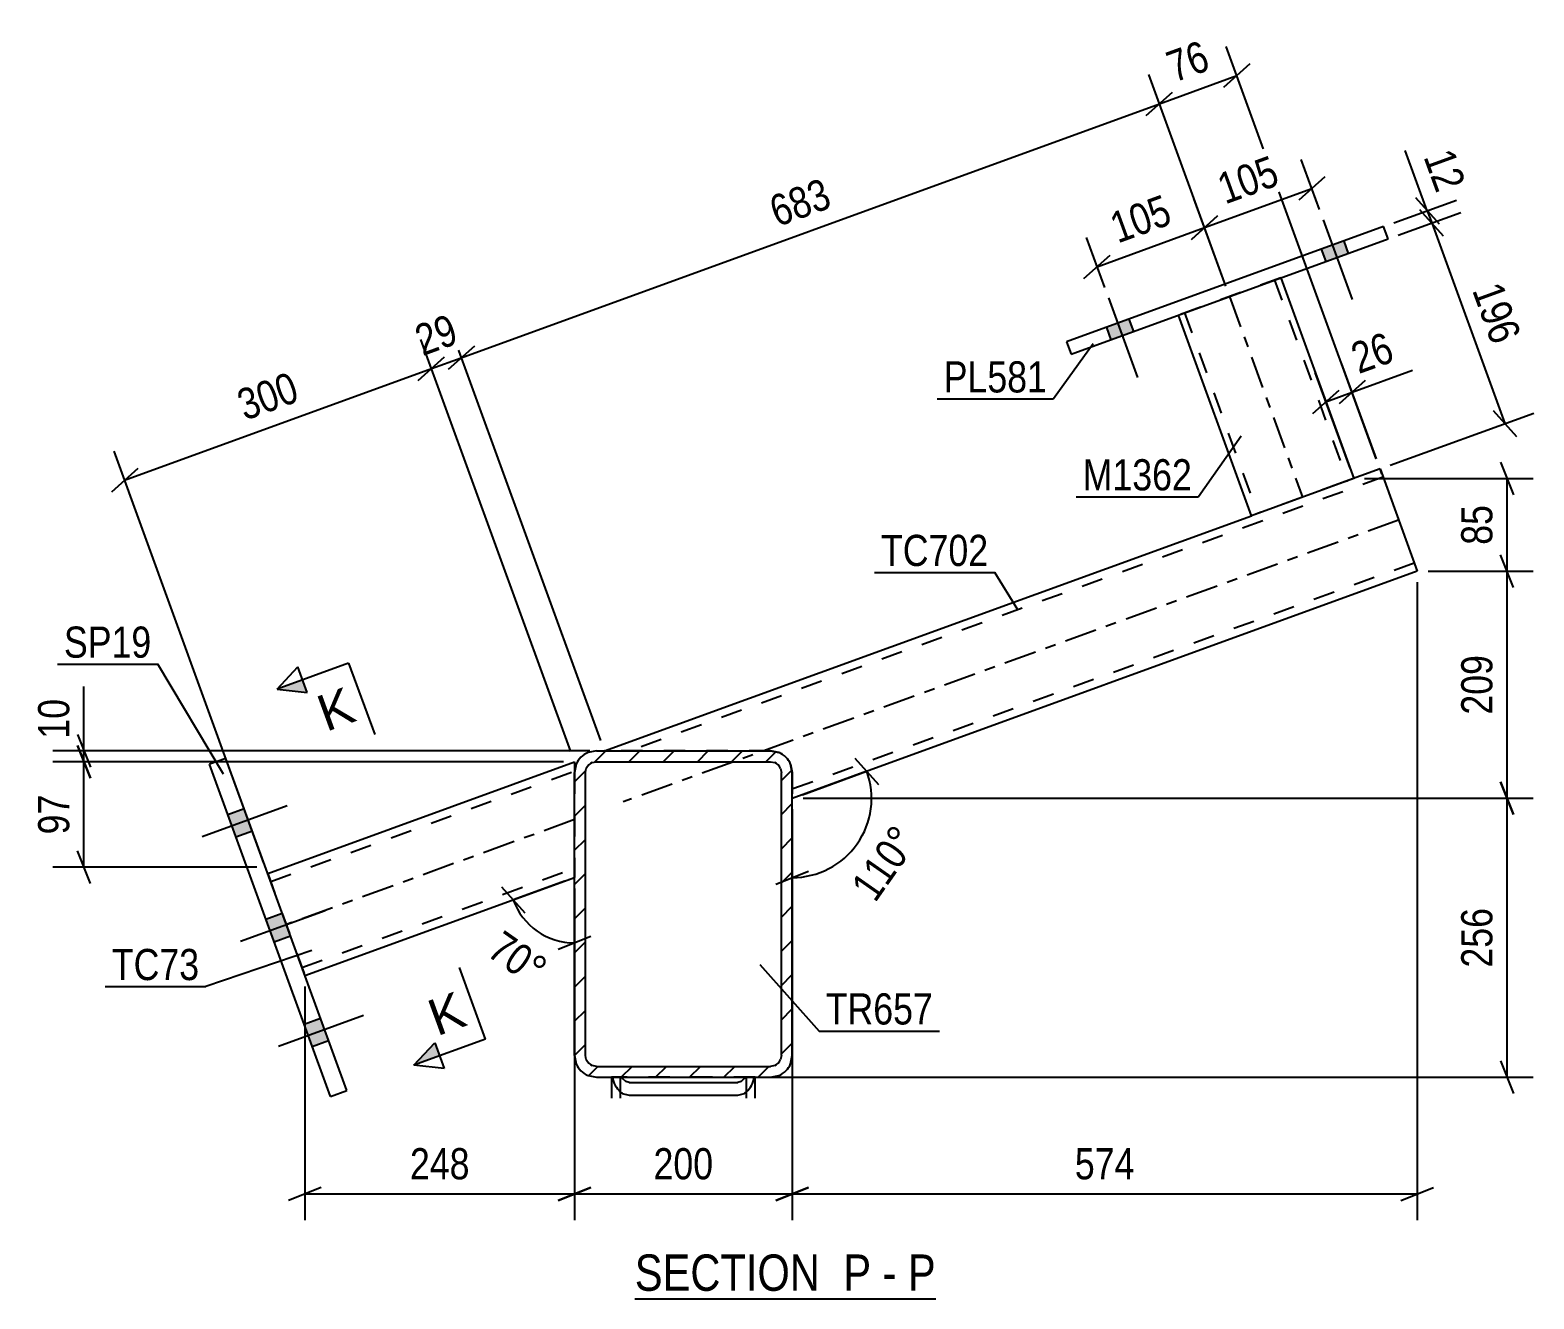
# Model space of a CAD drawing. Header units: millimetres. Extents: x -174 to 1015, y -641 to 200.
# Drawn here: x 285.1 to 423.3, y -438.6 to -322 of the extents above; entities that cross this region are included whole.
import ezdxf

# ---------------------------------------------------------------- set-up
doc = ezdxf.new("R2010")
doc.units = ezdxf.units.MM
doc.linetypes.add('DXK_LINE_DOT2', pattern=[3.9198, 1.9599, -1.9599])
doc.linetypes.add('DXK_LINE_DOT3', pattern=[5.9187, 2.979, -0.9799, 0.9799, -0.9799])
doc.styles.add('Arial', font='ARIAL.TTF', dxfattribs={"height": 0.2})
doc.styles.add('Arial Narrow', font='ARIALN.TTF', dxfattribs={"height": 0.2})

# ---------------------------------------------------------------- blocks, each defined once
blk = doc.blocks.new('Unknown-814735029-18 - 4948')
at = {"color": 6, "linetype": 'Continuous'}
blk.add_line((340.71, -438.65), (368.36, -438.65), dxfattribs=at)
at = {"color": 0, "linetype": 'Continuous'}
for points in [[(358.82, -437.9), (358.82, -434.4), (340.71, -434.4), (340.71, -437.9)], [(362.43, -437.9), (362.43, -434.4), (359.87, -434.4), (359.87, -437.9)], [(364.75, -437.9), (364.75, -434.4), (363.48, -434.4), (363.48, -437.9)], [(368.36, -437.9), (368.36, -434.4), (365.8, -434.4), (365.8, -437.9)]]:
    blk.add_wipeout(points, dxfattribs=at)
at = {"color": 7, "linetype": 'Continuous', "style": 'Arial Narrow'}
for s, p in [('SECTION ', (340.71, -437.9)), ('P', (359.87, -437.9)), ('P', (365.8, -437.9)), ('-', (363.48, -437.9))]:
    blk.add_text(s, height=3.34, dxfattribs=at).set_placement(p)
blk = doc.blocks.new('Bolt-814735029-5025 - 4948')
at = {"linetype": 'Continuous'}
for points in [[(405.85, -341.42), (403.78, -342.17), (404.19, -343.3), (406.26, -342.55)], [(386.11, -348.6), (384.05, -349.35), (384.46, -350.48), (386.52, -349.73)]]:
    blk.add_hatch(color=1, dxfattribs=at).paths.add_polyline_path(points)
at = {"color": 1, "linetype": 'Continuous'}
for p, q in [((403.96, -339.45), (406.62, -346.78)), ((403.78, -342.17), (404.19, -343.3)), ((405.85, -341.42), (406.26, -342.55)), ((384.22, -346.63), (386.89, -353.96)), ((384.05, -349.35), (384.46, -350.48)), ((386.11, -348.6), (386.52, -349.73))]:
    blk.add_line(p, q, dxfattribs=at)
blk = doc.blocks.new('Part-814735029-5098 - 4948')
at = {"color": 2, "linetype": 'Continuous'}
for p, q in [((303.14, -388.96), (301.63, -389.51)), ((312.75, -420.05), (301.63, -389.51)), ((314.25, -419.5), (303.14, -388.96)), ((312.75, -420.05), (314.25, -419.5))]:
    blk.add_line(p, q, dxfattribs=at)
blk = doc.blocks.new('Bolt-814735029-5026 - 4948')
at = {"linetype": 'Continuous'}
for points in [[(303.31, -394.11), (304.06, -396.18), (305.57, -395.63), (304.81, -393.56)], [(303.31, -394.11), (304.06, -396.18), (305.57, -395.63), (304.81, -393.56)], [(303.31, -394.11), (304.06, -396.18), (305.57, -395.63), (304.81, -393.56)], [(306.82, -403.74), (307.57, -405.81), (309.07, -405.26), (308.32, -403.2)], [(306.82, -403.74), (307.57, -405.81), (309.07, -405.26), (308.32, -403.2)], [(310.32, -413.38), (311.07, -415.44), (312.58, -414.9), (311.82, -412.83)], [(310.32, -413.38), (311.07, -415.44), (312.58, -414.9), (311.82, -412.83)], [(310.32, -413.38), (311.07, -415.44), (312.58, -414.9), (311.82, -412.83)]]:
    blk.add_hatch(color=1, dxfattribs=at).paths.add_polyline_path(points)
at = {"color": 1, "linetype": 'Continuous'}
for p, q in [((300.96, -396.14), (308.76, -393.3)), ((300.96, -396.14), (308.76, -393.3)), ((300.96, -396.14), (308.76, -393.3)), ((303.31, -394.11), (304.81, -393.56)), ((303.31, -394.11), (304.81, -393.56)), ((303.31, -394.11), (304.81, -393.56)), ((304.06, -396.18), (305.57, -395.63)), ((304.06, -396.18), (305.57, -395.63)), ((304.06, -396.18), (305.57, -395.63)), ((304.47, -405.77), (312.27, -402.93)), ((304.47, -405.77), (312.27, -402.93)), ((306.82, -403.74), (308.32, -403.2)), ((306.82, -403.74), (308.32, -403.2)), ((307.57, -405.81), (309.07, -405.26)), ((307.57, -405.81), (309.07, -405.26)), ((307.97, -415.4), (315.77, -412.56)), ((307.97, -415.4), (315.77, -412.56)), ((307.97, -415.4), (315.77, -412.56)), ((310.32, -413.38), (311.82, -412.83)), ((310.32, -413.38), (311.82, -412.83)), ((310.32, -413.38), (311.82, -412.83)), ((311.07, -415.44), (312.58, -414.9)), ((311.07, -415.44), (312.58, -414.9)), ((311.07, -415.44), (312.58, -414.9))]:
    blk.add_line(p, q, dxfattribs=at)
blk = doc.blocks.new('Part-814735029-5045 - 4948')
at = {"linetype": 'Continuous'}
h = blk.add_hatch(dxfattribs=at)
h.set_pattern_fill('', scale=0.7, style=0, pattern_type=0)
h.set_pattern_definition([(45, (335.1758, -416.2718), (-1.57154, 1.57154), [])])
h.paths.add_polyline_path([(335.18, -390.27), (335.18, -416.27), (335.33, -417.04), (335.76, -417.69), (336.41, -418.12), (337.18, -418.27), (353.18, -418.27), (353.94, -418.12), (354.59, -417.69), (355.02, -417.04), (355.18, -416.27), (355.18, -390.27), (355.02, -389.51), (354.59, -388.86), (353.94, -388.42), (353.18, -388.27), (337.18, -388.27), (336.41, -388.42), (335.76, -388.86), (335.33, -389.51)])
h.paths.add_polyline_path([(336.47, -389.56), (336.79, -389.35), (337.18, -389.27), (353.18, -389.27), (353.56, -389.35), (353.88, -389.56), (354.1, -389.89), (354.18, -390.27), (354.18, -416.27), (354.1, -416.65), (353.88, -416.98), (353.56, -417.2), (353.18, -417.27), (337.18, -417.27), (336.79, -417.2), (336.47, -416.98), (336.25, -416.65), (336.18, -416.27), (336.18, -390.27), (336.25, -389.89)])
at = {"color": 2, "linetype": 'Continuous'}
for p, q in [((335.33, -389.51), (335.18, -390.27)), ((337.18, -388.27), (336.41, -388.42)), ((336.79, -389.35), (337.18, -389.27)), ((337.18, -388.27), (353.18, -388.27)), ((337.18, -389.27), (353.18, -389.27)), ((353.94, -388.42), (353.18, -388.27)), ((353.18, -389.27), (353.56, -389.35)), ((355.18, -390.27), (355.02, -389.51)), ((335.18, -416.27), (335.18, -390.27)), ((336.18, -390.27), (336.25, -389.89)), ((336.18, -416.27), (336.18, -390.27)), ((354.1, -389.89), (354.18, -390.27)), ((354.18, -416.27), (354.18, -390.27)), ((355.18, -416.27), (355.18, -390.27)), ((335.18, -416.27), (335.33, -417.04)), ((336.25, -416.65), (336.18, -416.27)), ((337.18, -417.27), (336.79, -417.2)), ((353.56, -417.2), (353.18, -417.27)), ((354.18, -416.27), (354.1, -416.65)), ((355.02, -417.04), (355.18, -416.27)), ((336.41, -418.12), (337.18, -418.27)), ((337.18, -417.27), (353.18, -417.27)), ((337.18, -418.27), (353.18, -418.27)), ((353.18, -418.27), (353.94, -418.12))]:
    blk.add_line(p, q, dxfattribs=at)
for centre, radius, start, end in [((337.18, -390.27), 2, 112.5, 157.5), ((337.18, -390.27), 1, 112.5, 157.5), ((353.18, -390.27), 1, 22.5, 67.5), ((353.18, -390.27), 2, 22.5, 67.5), ((337.18, -416.27), 2, 202.5, 247.5), ((337.18, -416.27), 1, 202.5, 247.5), ((353.18, -416.27), 1, 292.5, 337.5), ((353.18, -416.27), 2, 292.5, 337.5)]:
    blk.add_arc(centre, radius, start, end, dxfattribs=at)
blk = doc.blocks.new('Part-814735029-5125 - 4948')
at = {"color": 2, "linetype": 'Continuous'}
for p, q in [((338.58, -418.27), (338.58, -420.19)), ((338.67, -418.27), (338.7, -418.48)), ((339.61, -418.41), (339.55, -418.27)), ((339.87, -418.67), (339.61, -418.41)), ((350.74, -418.41), (350.48, -418.67)), ((350.81, -418.27), (350.74, -418.41)), ((351.65, -418.48), (351.68, -418.27)), ((351.78, -420.19), (351.78, -418.27)), ((339.56, -419.75), (340.18, -419.92)), ((340.18, -418.76), (339.87, -418.67)), ((340.18, -418.76), (350.18, -418.76)), ((340.18, -419.92), (350.18, -419.92)), ((350.48, -418.67), (350.18, -418.76)), ((350.18, -419.92), (350.79, -419.75))]:
    blk.add_line(p, q, dxfattribs=at)
at = {"color": 7, "linetype": 'DXK_LINE_DOT2'}
for p, q in [((351.78, -418.27), (338.58, -418.27)), ((339.38, -420.19), (339.38, -418.27)), ((350.98, -420.19), (350.98, -418.27))]:
    blk.add_line(p, q, dxfattribs=at)
at = {"color": 2, "linetype": 'Continuous'}
for centre, start, end in [((340.77, -417.99), 193.2949, 235.5336), ((349.58, -417.99), 304.4664, 346.7051)]:
    blk.add_arc(centre, 2.13, start, end, dxfattribs=at)
blk = doc.blocks.new('Part-814735029-5080 - 4948')
at = {"color": 2, "linetype": 'Continuous'}
for p, q in [((306.98, -399.53), (335.18, -389.27)), ((335.18, -389.27), (335.18, -390.27)), ((310.4, -408.93), (335.18, -399.91))]:
    blk.add_line(p, q, dxfattribs=at)
at = {"color": 7, "linetype": 'DXK_LINE_DOT2'}
for p, q in [((307.26, -400.28), (335.18, -390.12)), ((335.18, -390.27), (335.18, -399.91)), ((310.13, -408.18), (335.18, -399.06)), ((306.98, -399.53), (310.4, -408.93))]:
    blk.add_line(p, q, dxfattribs=at)
at = {"color": 7, "linetype": 'DXK_LINE_DOT3'}
blk.add_line((335.18, -394.59), (308.69, -404.23), dxfattribs=at)
blk = doc.blocks.new('Part-814735029-5103 - 4948')
at = {"color": 7, "linetype": 'DXK_LINE_DOT2'}
for p, q in [((409.45, -363.11), (340.26, -388.27)), ((409.34, -362.8), (409.18, -362.36)), ((405.64, -363.65), (397.37, -366.66)), ((412.32, -371.01), (355.18, -391.79)), ((338.28, -388.27), (337.92, -388.27)), ((353.18, -388.27), (338.28, -388.27)), ((353.18, -388.27), (353.94, -388.42)), ((353.94, -388.42), (353.18, -388.27)), ((353.18, -388.27), (353.94, -388.42)), ((353.94, -388.42), (353.18, -388.27)), ((355.02, -389.51), (355.18, -390.27)), ((355.18, -390.27), (355.02, -389.51)), ((355.02, -389.51), (355.18, -390.27)), ((355.18, -390.27), (355.02, -389.51)), ((355.18, -390.27), (355.18, -392.64))]:
    blk.add_line(p, q, dxfattribs=at)
at = {"color": 2, "linetype": 'Continuous'}
for p, q in [((409.18, -362.36), (405.64, -363.65)), ((409.18, -362.36), (412.59, -371.76)), ((337.92, -388.27), (397.37, -366.66)), ((412.59, -371.76), (355.18, -392.64))]:
    blk.add_line(p, q, dxfattribs=at)
at = {"color": 7, "linetype": 'DXK_LINE_DOT3'}
blk.add_line((410.89, -367.06), (339.63, -392.97), dxfattribs=at)
at = {"color": 7, "linetype": 'DXK_LINE_DOT2'}
blk.add_arc((353.18, -390.27), 2, 22.5, 67.5, dxfattribs=at)
blk.add_arc((353.18, -390.27), 2, 22.5, 67.5, dxfattribs=at)
blk.add_arc((353.18, -390.27), 2, 22.5, 67.5, dxfattribs=at)
blk.add_arc((353.18, -390.27), 2, 22.5, 67.5, dxfattribs=at)
blk = doc.blocks.new('Part-814735029-5159 - 4948')
at = {"color": 2, "linetype": 'Continuous'}
for p, q in [((409.51, -340.09), (380.38, -350.69)), ((380.79, -351.82), (409.92, -341.21)), ((409.92, -341.21), (409.51, -340.09)), ((380.38, -350.69), (380.79, -351.82))]:
    blk.add_line(p, q, dxfattribs=at)
blk = doc.blocks.new('Bolt-814735029-5168 - 4948')
at = {"linetype": 'Continuous'}
for points in [[(405.85, -341.42), (403.78, -342.17), (404.19, -343.3), (406.26, -342.55)], [(386.11, -348.6), (384.05, -349.35), (384.46, -350.48), (386.52, -349.73)]]:
    blk.add_hatch(color=1, dxfattribs=at).paths.add_polyline_path(points)
at = {"color": 1, "linetype": 'Continuous'}
for p, q in [((403.96, -339.45), (406.62, -346.78)), ((403.78, -342.17), (404.19, -343.3)), ((405.85, -341.42), (406.26, -342.55)), ((384.22, -346.63), (386.89, -353.96)), ((384.05, -349.35), (384.46, -350.48)), ((386.11, -348.6), (386.52, -349.73))]:
    blk.add_line(p, q, dxfattribs=at)
blk = doc.blocks.new('Part-814735029-9253 - 4948')
at = {"color": 7, "linetype": 'DXK_LINE_DOT2'}
for p, q in [((400.05, -344.8), (390.65, -348.22)), ((399.49, -345), (406.2, -363.44)), ((400.05, -344.8), (400.05, -344.8)), ((400.05, -344.8), (400.05, -344.8)), ((391.22, -348.01), (397.93, -366.45)), ((390.65, -348.22), (390.66, -348.22)), ((390.66, -348.22), (390.65, -348.22)), ((406.07, -363.49), (406.16, -363.46)), ((406.16, -363.46), (406.07, -363.49)), ((406.2, -363.44), (406.16, -363.46)), ((406.16, -363.46), (406.2, -363.44))]:
    blk.add_line(p, q, dxfattribs=at)
at = {"color": 2, "linetype": 'Continuous'}
for p, q in [((400.05, -344.8), (406.76, -363.24)), ((397.37, -366.66), (390.66, -348.22)), ((406.76, -363.24), (397.37, -366.66))]:
    blk.add_line(p, q, dxfattribs=at)
at = {"color": 7, "linetype": 'DXK_LINE_DOT3'}
blk.add_line((395.35, -346.51), (402.06, -364.95), dxfattribs=at)
blk = doc.blocks.new('StraightDimension-814735029-26246 - 4948')
at = {"color": 7, "linetype": 'Continuous'}
for p, q in [((408.83, -361.42), (395.04, -323.53)), ((397.22, -325.13), (394.81, -327.29)), ((395.01, -345.57), (387.93, -326.12)), ((388.91, -328.8), (396.02, -326.21)), ((387.7, -329.88), (390.11, -327.72))]:
    blk.add_line(p, q, dxfattribs=at)
at = {"color": 0}
blk.add_wipeout([(394.49, -325.97), (393.05, -322.02), (388.49, -323.68), (389.93, -327.63)], dxfattribs=at)
at = {"color": 3, "style": 'Arial Narrow'}
blk.add_text('76', height=2.863, rotation=20.002, dxfattribs=at).set_placement((390.28, -326.86))
blk = doc.blocks.new('StraightDimension-814735029-5192 - 4948')
at = {"color": 7, "linetype": 'Continuous'}
for p, q in [((289.5, -387.77), (290.7, -390.77)), ((334.17, -389.27), (287.25, -389.27)), ((290.1, -398.97), (290.1, -389.27)), ((290.7, -400.47), (289.5, -397.47)), ((305.99, -398.97), (287.25, -398.97))]:
    blk.add_line(p, q, dxfattribs=at)
at = {"color": 0}
blk.add_wipeout([(289.35, -391.69), (285.15, -391.69), (285.15, -396.55), (289.35, -396.55)], dxfattribs=at)
at = {"color": 3, "style": 'Arial Narrow'}
blk.add_text('97', height=2.863, rotation=90.0002, dxfattribs=at).set_placement((288.75, -395.95))
blk = doc.blocks.new('StraightDimension-814735029-26829 - 4948')
at = {"color": 7, "linetype": 'Continuous'}
for p, q in [((335.18, -400.91), (335.18, -431.4)), ((310.4, -409.92), (310.4, -431.4)), ((311.9, -428.4), (308.9, -429.6)), ((310.4, -429), (335.18, -429)), ((333.68, -429.6), (336.68, -428.4))]:
    blk.add_line(p, q, dxfattribs=at)
at = {"color": 0}
blk.add_wipeout([(326.13, -428.25), (326.13, -424.05), (319.45, -424.05), (319.45, -428.25)], dxfattribs=at)
at = {"color": 3, "style": 'Arial Narrow'}
blk.add_text('248', height=2.863, dxfattribs=at).set_placement((320.05, -427.65))
blk = doc.blocks.new('StraightDimension-814735029-26415 - 4948')
at = {"color": 7, "linetype": 'Continuous'}
for p, q in [((410.86, -340.87), (416.61, -338.78)), ((415.01, -340.96), (412.85, -338.55)), ((413.93, -339.75), (420.64, -358.19)), ((410.12, -362.02), (423.32, -357.22)), ((419.56, -356.99), (421.72, -359.39))]:
    blk.add_line(p, q, dxfattribs=at)
at = {"color": 0}
blk.add_wipeout([(419.13, -351.86), (423.08, -350.42), (420.79, -344.14), (416.85, -345.57)], dxfattribs=at)
at = {"color": 3, "style": 'Arial Narrow'}
blk.add_text('196', height=2.863, rotation=-69.9983, dxfattribs=at).set_placement((417.62, -345.93))
blk = doc.blocks.new('AngleDimension-814735029-5197 - 4948')
at = {"color": 7, "linetype": 'Continuous'}
for p, q in [((360.94, -388.94), (363.1, -391.35)), ((362.02, -390.15), (355.18, -392.64)), ((356.12, -392.3), (362.02, -390.15)), ((355.18, -399.92), (355.18, -392.64)), ((353.68, -400.52), (356.68, -399.32))]:
    blk.add_line(p, q, dxfattribs=at)
blk.add_arc((355.18, -392.64), 7.28, 270, 19.9824, dxfattribs=at)
at = {"color": 0}
blk.add_wipeout([(367.7, -396.35), (364.26, -393.94), (359.5, -400.73), (362.94, -403.14)], dxfattribs=at)
at = {"color": 3, "style": 'Arial Narrow'}
blk.add_text('110°', height=2.863, rotation=54.9925, dxfattribs=at).set_placement((362.79, -402.3))
blk = doc.blocks.new('StraightDimension-814735029-25792 - 4948')
at = {"color": 7, "linetype": 'Continuous'}
for p, q in [((420.25, -361.74), (421.45, -364.74)), ((407.76, -363.24), (423.25, -363.24)), ((420.85, -371.76), (420.85, -363.24)), ((421.45, -373.26), (420.25, -370.26)), ((413.59, -371.76), (423.25, -371.76))]:
    blk.add_line(p, q, dxfattribs=at)
at = {"color": 0}
blk.add_wipeout([(420.1, -365.07), (415.9, -365.07), (415.9, -369.93), (420.1, -369.93)], dxfattribs=at)
at = {"color": 3, "style": 'Arial Narrow'}
blk.add_text('85', height=2.863, rotation=90.0002, dxfattribs=at).set_placement((419.5, -369.33))
blk = doc.blocks.new('StraightDimension-814735029-5185 - 4948')
at = {"color": 7, "linetype": 'Continuous'}
for p, q in [((290.1, -388.27), (290.1, -382.37)), ((290.1, -388.27), (290.1, -382.37)), ((289.5, -386.77), (290.7, -389.77)), ((290.7, -390.77), (289.5, -387.77)), ((336.58, -388.27), (287.25, -388.27)), ((334.17, -389.27), (287.25, -389.27)), ((290.1, -389.27), (290.1, -388.27))]:
    blk.add_line(p, q, dxfattribs=at)
at = {"color": 0}
blk.add_wipeout([(289.35, -382.89), (285.15, -382.89), (285.15, -387.75), (289.35, -387.75)], dxfattribs=at)
at = {"color": 3, "style": 'Arial Narrow'}
blk.add_text('10', height=2.863, rotation=90.0002, dxfattribs=at).set_placement((288.75, -387.15))
blk = doc.blocks.new('AngleDimension-814735029-5226 - 4948')
at = {"color": 7, "linetype": 'Continuous'}
for p, q in [((329.53, -401.97), (335.18, -399.91)), ((334.24, -400.25), (329.53, -401.97)), ((335.18, -405.92), (335.18, -399.91)), ((328.45, -400.76), (330.61, -403.17)), ((336.68, -405.32), (333.68, -406.52))]:
    blk.add_line(p, q, dxfattribs=at)
blk.add_arc((335.18, -399.91), 6.01, 200, 270, dxfattribs=at)
at = {"color": 0}
blk.add_wipeout([(331.45, -410.87), (333.86, -407.43), (328.57, -403.72), (326.16, -407.16)], dxfattribs=at)
at = {"color": 3, "style": 'Arial Narrow'}
blk.add_text('70°', height=2.863, rotation=-35.002, dxfattribs=at).set_placement((326.99, -407.01))
blk = doc.blocks.new('StraightDimension-814735029-26416 - 4948')
at = {"color": 7, "linetype": 'Continuous'}
for p, q in [((410.45, -339.74), (416.2, -337.65)), ((412.44, -337.42), (414.6, -339.83)), ((410.86, -340.87), (416.61, -338.78)), ((415.01, -340.96), (412.85, -338.55)), ((413.52, -338.63), (413.93, -339.75))]:
    blk.add_line(p, q, dxfattribs=at)
at = {"color": 0}
blk.add_wipeout([(414.04, -337.88), (417.99, -336.44), (416.33, -331.88), (412.38, -333.31)], dxfattribs=at)
at = {"color": 7, "linetype": 'Continuous'}
blk.add_line((413.52, -338.63), (411.5, -333.08), dxfattribs=at)
blk.add_line((413.52, -338.63), (411.5, -333.08), dxfattribs=at)
at = {"color": 3, "style": 'Arial Narrow'}
blk.add_text('12', height=2.863, rotation=-69.9983, dxfattribs=at).set_placement((413.15, -333.67))
blk = doc.blocks.new('StraightDimension-814735029-25793 - 4948')
at = {"color": 7, "linetype": 'Continuous'}
for p, q in [((421.45, -373.26), (420.25, -370.26)), ((413.59, -371.76), (423.25, -371.76)), ((420.85, -392.63), (420.85, -371.76)), ((420.25, -391.13), (421.45, -394.13)), ((356.18, -392.63), (423.25, -392.63))]:
    blk.add_line(p, q, dxfattribs=at)
at = {"color": 0}
blk.add_wipeout([(420.1, -378.85), (415.9, -378.85), (415.9, -385.54), (420.1, -385.54)], dxfattribs=at)
at = {"color": 3, "style": 'Arial Narrow'}
blk.add_text('209', height=2.863, rotation=90.0002, dxfattribs=at).set_placement((419.5, -384.94))
blk = doc.blocks.new('StraightDimension-814735029-25794 - 4948')
at = {"color": 7, "linetype": 'Continuous'}
for p, q in [((421.45, -394.13), (420.25, -391.13)), ((356.18, -392.63), (423.25, -392.63)), ((420.85, -418.27), (420.85, -392.63)), ((420.25, -416.77), (421.45, -419.77)), ((351.16, -418.27), (423.25, -418.27))]:
    blk.add_line(p, q, dxfattribs=at)
at = {"color": 0}
blk.add_wipeout([(420.1, -402.11), (415.9, -402.11), (415.9, -408.79), (420.1, -408.79)], dxfattribs=at)
at = {"color": 3, "style": 'Arial Narrow'}
blk.add_text('256', height=2.863, rotation=90.0002, dxfattribs=at).set_placement((419.5, -408.19))
blk = doc.blocks.new('StraightDimension-814735029-25942 - 4948')
at = {"color": 7, "linetype": 'Continuous'}
for p, q in [((403.62, -338.51), (401.94, -333.92)), ((404.12, -335.52), (401.71, -337.67)), ((393.05, -340.18), (402.92, -336.59)), ((395.01, -345.57), (392.08, -337.51)), ((391.85, -341.26), (394.26, -339.11))]:
    blk.add_line(p, q, dxfattribs=at)
at = {"color": 0}
blk.add_wipeout([(400.87, -336.54), (399.43, -332.59), (393.15, -334.88), (394.59, -338.83)], dxfattribs=at)
at = {"color": 3, "style": 'Arial Narrow'}
blk.add_text('105', height=2.863, rotation=20.002, dxfattribs=at).set_placement((394.95, -338.06))
blk = doc.blocks.new('StraightDimension-814735029-25943 - 4948')
at = {"color": 7, "linetype": 'Continuous'}
for p, q in [((395.01, -345.57), (392.08, -337.51)), ((394.26, -339.11), (391.85, -341.26)), ((383.88, -345.69), (382.21, -341.1)), ((383.19, -343.78), (393.05, -340.18)), ((381.98, -344.85), (384.39, -342.7))]:
    blk.add_line(p, q, dxfattribs=at)
at = {"color": 0}
blk.add_wipeout([(391, -340.13), (389.57, -336.19), (383.28, -338.47), (384.72, -342.42)], dxfattribs=at)
at = {"color": 3, "style": 'Arial Narrow'}
blk.add_text('105', height=2.863, rotation=20.002, dxfattribs=at).set_placement((385.08, -341.65))
blk = doc.blocks.new('StraightDimension-814735029-26247 - 4948')
at = {"color": 7, "linetype": 'Continuous'}
for p, q in [((395.01, -345.57), (387.93, -326.12)), ((324.77, -352.14), (388.91, -328.8)), ((387.7, -329.88), (390.11, -327.72)), ((337.58, -387.33), (323.8, -349.46)), ((325.98, -351.07), (323.57, -353.22))]:
    blk.add_line(p, q, dxfattribs=at)
at = {"color": 0}
blk.add_wipeout([(359.72, -338.62), (358.29, -334.68), (352.01, -336.96), (353.44, -340.91)], dxfattribs=at)
at = {"color": 3, "style": 'Arial Narrow'}
blk.add_text('683', height=2.863, rotation=20.002, dxfattribs=at).set_placement((353.8, -340.14))
blk = doc.blocks.new('StraightDimension-814735029-26248 - 4948')
at = {"color": 7, "linetype": 'Continuous'}
for p, q in [((337.58, -387.33), (323.8, -349.46)), ((334.83, -388.33), (321.05, -350.47)), ((320.82, -354.22), (323.23, -352.07)), ((322.02, -353.14), (324.77, -352.14)), ((325.98, -351.07), (323.57, -353.22))]:
    blk.add_line(p, q, dxfattribs=at)
at = {"color": 0}
blk.add_wipeout([(325.42, -351.11), (323.99, -347.16), (319.42, -348.82), (320.86, -352.77)], dxfattribs=at)
at = {"color": 3, "style": 'Arial Narrow'}
blk.add_text('29', height=2.863, rotation=20.002, dxfattribs=at).set_placement((321.22, -352))
blk = doc.blocks.new('StraightDimension-814735029-26249 - 4948')
at = {"color": 7, "linetype": 'Continuous'}
for p, q in [((334.83, -388.33), (321.05, -350.47)), ((320.82, -354.22), (323.23, -352.07)), ((293.83, -363.4), (322.02, -353.14)), ((306.64, -398.59), (292.86, -360.72)), ((295.04, -362.33), (292.63, -364.48))]:
    blk.add_line(p, q, dxfattribs=at)
at = {"color": 0}
blk.add_wipeout([(310.81, -356.43), (309.38, -352.48), (303.09, -354.76), (304.53, -358.71)], dxfattribs=at)
at = {"color": 3, "style": 'Arial Narrow'}
blk.add_text('300', height=2.863, rotation=20.002, dxfattribs=at).set_placement((304.89, -357.94))
blk = doc.blocks.new('StraightDimension-814735029-26390 - 4948')
at = {"color": 7, "linetype": 'Continuous'}
for p, q in [((406.42, -362.3), (403.23, -353.5)), ((408.84, -361.42), (405.65, -352.63)), ((407.82, -354.23), (405.41, -356.38)), ((403, -357.26), (405.41, -355.11)), ((404.21, -356.18), (406.62, -355.31))]:
    blk.add_line(p, q, dxfattribs=at)
at = {"color": 0}
blk.add_wipeout([(411.42, -352.77), (409.99, -348.82), (405.42, -350.47), (406.86, -354.42)], dxfattribs=at)
at = {"color": 7, "linetype": 'Continuous'}
blk.add_line((406.62, -355.31), (412.17, -353.29), dxfattribs=at)
blk.add_line((406.62, -355.31), (412.17, -353.29), dxfattribs=at)
at = {"color": 3, "style": 'Arial Narrow'}
blk.add_text('26', height=2.863, rotation=19.9275, dxfattribs=at).set_placement((407.22, -353.65))
blk = doc.blocks.new('StraightDimension-814735029-26827 - 4948')
at = {"color": 7, "linetype": 'Continuous'}
for p, q in [((412.59, -372.76), (412.59, -431.4)), ((355.18, -393.64), (355.18, -431.4)), ((356.68, -428.4), (353.68, -429.6)), ((355.18, -429), (412.59, -429)), ((411.09, -429.6), (414.09, -428.4))]:
    blk.add_line(p, q, dxfattribs=at)
at = {"color": 0}
blk.add_wipeout([(387.23, -428.25), (387.23, -424.05), (380.54, -424.05), (380.54, -428.25)], dxfattribs=at)
at = {"color": 3, "style": 'Arial Narrow'}
blk.add_text('574', height=2.863, dxfattribs=at).set_placement((381.14, -427.65))
blk = doc.blocks.new('StraightDimension-814735029-26828 - 4948')
at = {"color": 7, "linetype": 'Continuous'}
for p, q in [((355.18, -393.64), (355.18, -431.4)), ((335.18, -400.91), (335.18, -431.4)), ((336.68, -428.4), (333.68, -429.6)), ((335.18, -429), (355.18, -429)), ((353.68, -429.6), (356.68, -428.4))]:
    blk.add_line(p, q, dxfattribs=at)
at = {"color": 0}
blk.add_wipeout([(348.52, -428.25), (348.52, -424.05), (341.83, -424.05), (341.83, -428.25)], dxfattribs=at)
at = {"color": 3, "style": 'Arial Narrow'}
blk.add_text('200', height=2.863, dxfattribs=at).set_placement((342.43, -427.65))
blk = doc.blocks.new('Mark-814735029-26680 - 4948')
at = {"color": 0}
blk.add_wipeout([(391.91, -364.33), (391.91, -361.33), (381.86, -361.33), (381.86, -364.33)], dxfattribs=at)
blk.add_wipeout([(391.91, -364.33), (391.91, -361.33), (381.86, -361.33), (381.86, -364.33)], dxfattribs=at)
at = {"color": 30, "linetype": 'Continuous'}
for p in [(396.41, -359.35), (381.26, -364.93)]:
    blk.add_line(p, (392.51, -364.93), dxfattribs=at)
at = {"color": 3, "style": 'Arial Narrow'}
blk.add_text('M1362', height=2.863, dxfattribs=at).set_placement((381.86, -364.33))
blk = doc.blocks.new('Mark-814735029-5041 - 4948')
at = {"color": 0}
blk.add_wipeout([(368.11, -413.42), (368.11, -410.42), (358.25, -410.42), (358.25, -413.42)], dxfattribs=at)
blk.add_wipeout([(368.11, -413.42), (368.11, -410.42), (358.25, -410.42), (358.25, -413.42)], dxfattribs=at)
at = {"color": 30, "linetype": 'Continuous'}
for p, q in [((352.19, -407.92), (357.65, -414.02)), ((357.65, -414.02), (368.71, -414.02))]:
    blk.add_line(p, q, dxfattribs=at)
at = {"color": 3, "style": 'Arial Narrow'}
blk.add_text('TR657', height=2.863, dxfattribs=at).set_placement((358.25, -413.42))
blk = doc.blocks.new('Mark-814735029-5076 - 4948')
at = {"color": 0}
blk.add_wipeout([(300.69, -409.34), (300.69, -406.34), (292.66, -406.34), (292.66, -409.34)], dxfattribs=at)
blk.add_wipeout([(300.69, -409.34), (300.69, -406.34), (292.66, -406.34), (292.66, -409.34)], dxfattribs=at)
at = {"color": 30, "linetype": 'Continuous'}
for p in [(311.05, -406.63), (292.06, -409.94)]:
    blk.add_line(p, (301.29, -409.94), dxfattribs=at)
at = {"color": 3, "style": 'Arial Narrow'}
blk.add_text('TC73', height=2.863, dxfattribs=at).set_placement((292.66, -409.34))
blk = doc.blocks.new('Mark-814735029-5094 - 4948')
at = {"color": 0}
blk.add_wipeout([(296.3, -379.71), (296.3, -376.71), (288.26, -376.71), (288.26, -379.71)], dxfattribs=at)
blk.add_wipeout([(296.3, -379.71), (296.3, -376.71), (288.26, -376.71), (288.26, -379.71)], dxfattribs=at)
at = {"color": 30, "linetype": 'Continuous'}
for p in [(287.66, -380.31), (302.92, -390.41)]:
    blk.add_line(p, (296.9, -380.31), dxfattribs=at)
at = {"color": 3, "style": 'Arial Narrow'}
blk.add_text('SP19', height=2.863, dxfattribs=at).set_placement((288.26, -379.71))
blk = doc.blocks.new('Mark-814735029-5099 - 4948')
at = {"color": 0}
blk.add_wipeout([(373.19, -371.28), (373.19, -368.28), (363.33, -368.28), (363.33, -371.28)], dxfattribs=at)
blk.add_wipeout([(373.19, -371.28), (373.19, -368.28), (363.33, -368.28), (363.33, -371.28)], dxfattribs=at)
at = {"color": 30, "linetype": 'Continuous'}
for p in [(362.73, -371.88), (375.89, -375.32)]:
    blk.add_line(p, (373.79, -371.88), dxfattribs=at)
at = {"color": 3, "style": 'Arial Narrow'}
blk.add_text('TC702', height=2.863, dxfattribs=at).set_placement((363.33, -371.28))
blk = doc.blocks.new('SectionMark-814735029-5231 - 4948')
at = {"color": 6, "linetype": 'Continuous'}
for p, q in [((307.84, -382.59), (309.76, -380.56)), ((323.19, -417.47), (320.41, -417.15))]:
    blk.add_line(p, q, dxfattribs=at)
at = {"color": 0, "linetype": 'Continuous'}
for points in [[(315.27, -385.47), (314.07, -382.19), (311.15, -383.25), (312.35, -386.54)], [(325.45, -413.45), (324.26, -410.17), (321.33, -411.23), (322.53, -414.52)]]:
    blk.add_wipeout(points, dxfattribs=at)
at = {"linetype": 'Continuous'}
for points in [[(310.19, -381.74), (310.61, -382.91), (307.84, -382.59)], [(322.34, -415.12), (322.76, -416.3), (320.41, -417.15)]]:
    blk.add_hatch(color=6, dxfattribs=at).paths.add_polyline_path(points)
at = {"color": 6, "linetype": 'Continuous'}
for p, q in [((314.41, -380.2), (307.84, -382.59)), ((310.61, -382.91), (309.76, -380.56)), ((314.41, -380.2), (316.81, -386.78)), ((307.84, -382.59), (310.61, -382.91)), ((326.99, -414.76), (324.6, -408.18)), ((326.99, -414.76), (320.41, -417.15)), ((320.41, -417.15), (322.34, -415.12)), ((322.34, -415.12), (323.19, -417.47))]:
    blk.add_line(p, q, dxfattribs=at)
at = {"color": 3, "linetype": 'Continuous', "style": 'Arial'}
for p in [(312.35, -386.54), (322.53, -414.52)]:
    blk.add_text('K', height=3.34, rotation=20.002, dxfattribs=at).set_placement(p)
blk = doc.blocks.new('Mark-814735029-26677 - 4948')
at = {"color": 0}
blk.add_wipeout([(378.59, -355.33), (378.59, -352.33), (369.09, -352.33), (369.09, -355.33)], dxfattribs=at)
blk.add_wipeout([(378.59, -355.33), (378.59, -352.33), (369.09, -352.33), (369.09, -355.33)], dxfattribs=at)
at = {"color": 30, "linetype": 'Continuous'}
for p in [(382.82, -350.87), (368.49, -355.93)]:
    blk.add_line(p, (379.19, -355.93), dxfattribs=at)
at = {"color": 3, "style": 'Arial Narrow'}
blk.add_text('PL581', height=2.863, dxfattribs=at).set_placement((369.09, -355.33))

msp = doc.modelspace()

# ---------------------------------------------------------------- block references
for name in ['Bolt-814735029-5025 - 4948', 'Bolt-814735029-5168 - 4948', 'Part-814735029-5159 - 4948', 'Part-814735029-9253 - 4948', 'Part-814735029-5103 - 4948', 'Part-814735029-5098 - 4948', 'Part-814735029-5080 - 4948', 'Part-814735029-5045 - 4948', 'Bolt-814735029-5026 - 4948', 'Part-814735029-5125 - 4948', 'Unknown-814735029-18 - 4948']:
    msp.add_blockref(name, (0, 0))

# ---------------------------------------------------------------- next in the draw order: block references
for name in ['StraightDimension-814735029-26246 - 4948', 'StraightDimension-814735029-26415 - 4948', 'StraightDimension-814735029-5192 - 4948', 'AngleDimension-814735029-5197 - 4948']:
    msp.add_blockref(name, (0, 0))

# ---------------------------------------------------------------- next in the draw order: block references
for name in ['StraightDimension-814735029-25942 - 4948', 'StraightDimension-814735029-26416 - 4948', 'StraightDimension-814735029-25792 - 4948', 'StraightDimension-814735029-5185 - 4948', 'StraightDimension-814735029-26829 - 4948']:
    msp.add_blockref(name, (0, 0))

# ---------------------------------------------------------------- next in the draw order: block references
for name in ['StraightDimension-814735029-25943 - 4948', 'StraightDimension-814735029-26390 - 4948', 'StraightDimension-814735029-25793 - 4948', 'AngleDimension-814735029-5226 - 4948', 'Mark-814735029-5076 - 4948']:
    msp.add_blockref(name, (0, 0))

# ---------------------------------------------------------------- next in the draw order: block references
for name in ['StraightDimension-814735029-26247 - 4948', 'StraightDimension-814735029-25794 - 4948']:
    msp.add_blockref(name, (0, 0))

# ---------------------------------------------------------------- next in the draw order: block references
for name in ['StraightDimension-814735029-26248 - 4948', 'Mark-814735029-26677 - 4948', 'Mark-814735029-26680 - 4948', 'StraightDimension-814735029-26827 - 4948']:
    msp.add_blockref(name, (0, 0))

# ---------------------------------------------------------------- next in the draw order: block references
for name in ['StraightDimension-814735029-26249 - 4948', 'Mark-814735029-5099 - 4948']:
    msp.add_blockref(name, (0, 0))

# ---------------------------------------------------------------- next in the draw order: block references
for name in ['Mark-814735029-5094 - 4948', 'SectionMark-814735029-5231 - 4948', 'StraightDimension-814735029-26828 - 4948']:
    msp.add_blockref(name, (0, 0))

# ---------------------------------------------------------------- next in the draw order: block references
msp.add_blockref('Mark-814735029-5041 - 4948', (0, 0))

doc.saveas('drawing.dxf')
